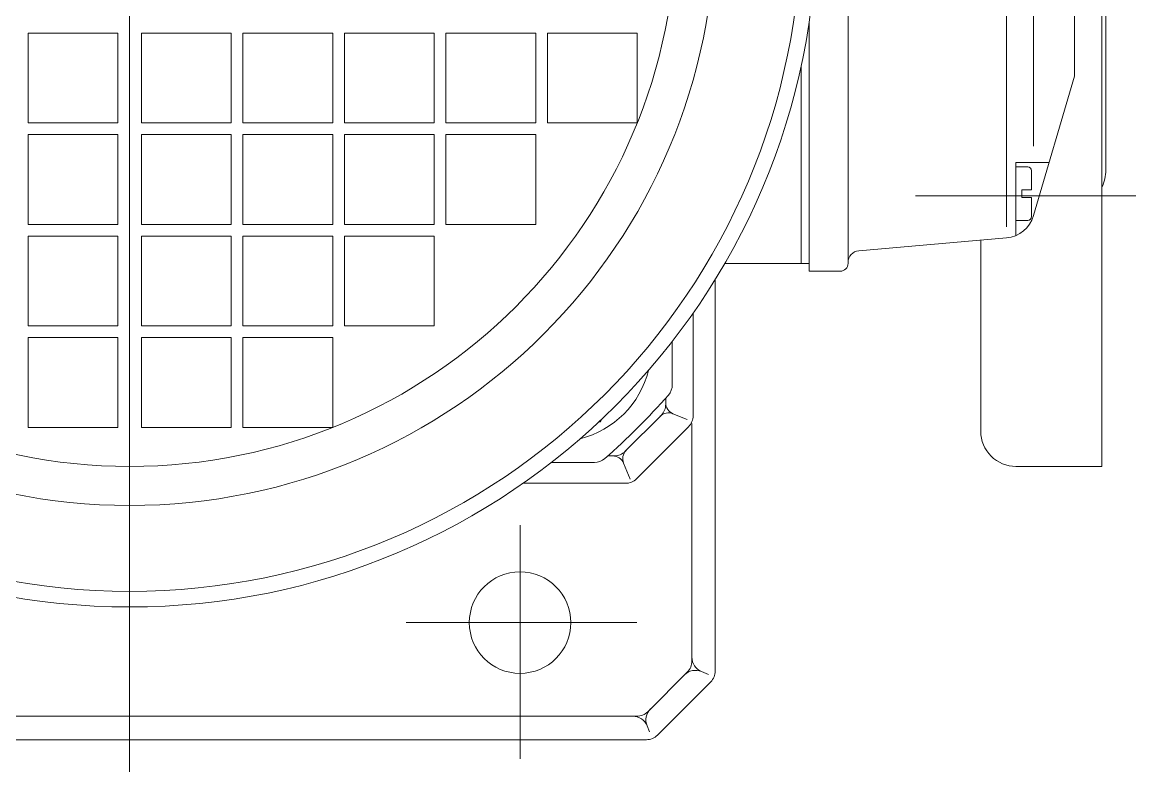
# Model space of a CAD drawing. Header units: millimetres. Extents: x 226317 to 226469, y 8188100 to 8188260.
# Drawn here: x 226391.6754 to 226391.818, y 8188233.7528 to 8188233.8488 of the extents above; entities that cross this region are included whole.
import ezdxf

# ---------------------------------------------------------------- set-up
doc = ezdxf.new("R2010")
doc.units = ezdxf.units.MM
doc.layers.add('0-BLOCK-SANIT', color=8, linetype='Continuous', lineweight=25)

# ---------------------------------------------------------------- blocks, each defined once
blk = doc.blocks.new('manifold')
at = {"layer": '0-BLOCK-SANIT', "color": 8, "lineweight": 0}
for p, q in [((2.037647813558578, -1.890236202569213, -9.698933451613519e-07), (2.037647813558578, -1.757893670292106, -9.698933451613519e-07)), ((2.037647813558578, -1.890236202569213, -9.698933451613519e-07), (2.037647813558578, -1.757893670292106, -9.698933451613519e-07)), ((2.034647814929485, -1.888993522094097, -9.698933451613519e-07), (2.034647814929485, -1.759136833192315, -9.698933451613519e-07)), ((2.034647814929485, -1.888993522094097, -9.698933451613519e-07), (2.034647814929485, -1.759136833192315, -9.698933451613519e-07)), ((1.958647921681404, -1.811064813227858, -9.698933451613519e-07), (1.94714792072773, -1.811064813227858, -9.698933451613519e-07)), ((1.94714792072773, -1.822564812318888, -9.698933451613519e-07), (1.94714792072773, -1.811064813227858, -9.698933451613519e-07)), ((1.958647921681404, -1.811064813227858, -9.698933451613519e-07), (1.94714792072773, -1.811064813227858, -9.698933451613519e-07)), ((1.94714792072773, -1.822564812318888, -9.698933451613519e-07), (1.94714792072773, -1.811064813227858, -9.698933451613519e-07)), ((1.958647921681404, -1.822564812318888, -9.698933451613519e-07), (1.958647921681404, -1.811064813227858, -9.698933451613519e-07)), ((1.958647921681404, -1.822564812318888, -9.698933451613519e-07), (1.958647921681404, -1.811064813227858, -9.698933451613519e-07)), ((1.960147920995951, -1.822564812318888, -9.698933451613519e-07), (1.960147920995951, -1.811064813227858, -9.698933451613519e-07)), ((1.97164792008698, -1.811064813227858, -9.698933451613519e-07), (1.960147920995951, -1.811064813227858, -9.698933451613519e-07)), ((1.960147920995951, -1.822564812318888, -9.698933451613519e-07), (1.960147920995951, -1.811064813227858, -9.698933451613519e-07)), ((1.97164792008698, -1.811064813227858, -9.698933451613519e-07), (1.960147920995951, -1.811064813227858, -9.698933451613519e-07)), ((1.97164792008698, -1.822564812318888, -9.698933451613519e-07), (1.97164792008698, -1.811064813227858, -9.698933451613519e-07)), ((1.97164792008698, -1.822564812318888, -9.698933451613519e-07), (1.97164792008698, -1.811064813227858, -9.698933451613519e-07)), ((1.973147921264172, -1.822564812318888, -9.698933451613519e-07), (1.973147921264172, -1.811064813227858, -9.698933451613519e-07)), ((1.984647920355201, -1.811064813227858, -9.698933451613519e-07), (1.973147921264172, -1.811064813227858, -9.698933451613519e-07)), ((1.973147921264172, -1.822564812318888, -9.698933451613519e-07), (1.973147921264172, -1.811064813227858, -9.698933451613519e-07)), ((1.984647920355201, -1.811064813227858, -9.698933451613519e-07), (1.973147921264172, -1.811064813227858, -9.698933451613519e-07)), ((1.984647920355201, -1.822564812318888, -9.698933451613519e-07), (1.984647920355201, -1.811064813227858, -9.698933451613519e-07)), ((1.984647920355201, -1.822564812318888, -9.698933451613519e-07), (1.984647920355201, -1.811064813227858, -9.698933451613519e-07)), ((1.986147921532393, -1.822564812318888, -9.698933451613519e-07), (1.986147921532393, -1.811064813227858, -9.698933451613519e-07)), ((1.997647920623422, -1.811064813227858, -9.698933451613519e-07), (1.986147921532393, -1.811064813227858, -9.698933451613519e-07)), ((1.986147921532393, -1.822564812318888, -9.698933451613519e-07), (1.986147921532393, -1.811064813227858, -9.698933451613519e-07)), ((1.997647920623422, -1.811064813227858, -9.698933451613519e-07), (1.986147921532393, -1.811064813227858, -9.698933451613519e-07)), ((1.997647920623422, -1.822564812318888, -9.698933451613519e-07), (1.997647920623422, -1.811064813227858, -9.698933451613519e-07)), ((1.997647920623422, -1.822564812318888, -9.698933451613519e-07), (1.997647920623422, -1.811064813227858, -9.698933451613519e-07)), ((1.958647921681404, -1.822564812318888, -9.698933451613519e-07), (1.94714792072773, -1.822564812318888, -9.698933451613519e-07)), ((1.958647921681404, -1.822564812318888, -9.698933451613519e-07), (1.94714792072773, -1.822564812318888, -9.698933451613519e-07)), ((1.97164792008698, -1.822564812318888, -9.698933451613519e-07), (1.960147920995951, -1.822564812318888, -9.698933451613519e-07)), ((1.97164792008698, -1.822564812318888, -9.698933451613519e-07), (1.960147920995951, -1.822564812318888, -9.698933451613519e-07)), ((1.984647920355201, -1.822564812318888, -9.698933451613519e-07), (1.973147921264172, -1.822564812318888, -9.698933451613519e-07)), ((1.984647920355201, -1.822564812318888, -9.698933451613519e-07), (1.973147921264172, -1.822564812318888, -9.698933451613519e-07)), ((1.997647920623422, -1.822564812318888, -9.698933451613519e-07), (1.986147921532393, -1.822564812318888, -9.698933451613519e-07)), ((1.997647920623422, -1.822564812318888, -9.698933451613519e-07), (1.986147921532393, -1.822564812318888, -9.698933451613519e-07)), ((2.041748201474547, -1.824064813496079, -9.698933451613519e-07), (1.824444124475121, -1.824064813496079, -9.698933451613519e-07)), ((2.041748201474547, -1.824064813496079, -9.698933451613519e-07), (1.824444124475121, -1.824064813496079, -9.698933451613519e-07)), ((1.94714792072773, -1.8370648137643, -9.698933451613519e-07), (1.94714792072773, -1.825564812810626, -9.698933451613519e-07)), ((1.94714792072773, -1.825564812810626, -9.698933451613519e-07), (1.958647921681404, -1.825564812810626, -9.698933451613519e-07)), ((1.94714792072773, -1.8370648137643, -9.698933451613519e-07), (1.94714792072773, -1.825564812810626, -9.698933451613519e-07)), ((1.94714792072773, -1.825564812810626, -9.698933451613519e-07), (1.958647921681404, -1.825564812810626, -9.698933451613519e-07)), ((1.958647921681404, -1.8370648137643, -9.698933451613519e-07), (1.958647921681404, -1.825564812810626, -9.698933451613519e-07)), ((1.958647921681404, -1.8370648137643, -9.698933451613519e-07), (1.958647921681404, -1.825564812810626, -9.698933451613519e-07)), ((1.960147920995951, -1.8370648137643, -9.698933451613519e-07), (1.960147920995951, -1.825564812810626, -9.698933451613519e-07)), ((1.960147920995951, -1.825564812810626, -9.698933451613519e-07), (1.97164792008698, -1.825564812810626, -9.698933451613519e-07)), ((1.960147920995951, -1.8370648137643, -9.698933451613519e-07), (1.960147920995951, -1.825564812810626, -9.698933451613519e-07)), ((1.960147920995951, -1.825564812810626, -9.698933451613519e-07), (1.97164792008698, -1.825564812810626, -9.698933451613519e-07)), ((1.97164792008698, -1.8370648137643, -9.698933451613519e-07), (1.97164792008698, -1.825564812810626, -9.698933451613519e-07)), ((1.97164792008698, -1.8370648137643, -9.698933451613519e-07), (1.97164792008698, -1.825564812810626, -9.698933451613519e-07)), ((1.973147921264172, -1.8370648137643, -9.698933451613519e-07), (1.973147921264172, -1.825564812810626, -9.698933451613519e-07)), ((1.973147921264172, -1.825564812810626, -9.698933451613519e-07), (1.984647920355201, -1.825564812810626, -9.698933451613519e-07)), ((1.973147921264172, -1.8370648137643, -9.698933451613519e-07), (1.973147921264172, -1.825564812810626, -9.698933451613519e-07)), ((1.973147921264172, -1.825564812810626, -9.698933451613519e-07), (1.984647920355201, -1.825564812810626, -9.698933451613519e-07)), ((1.984647920355201, -1.8370648137643, -9.698933451613519e-07), (1.984647920355201, -1.825564812810626, -9.698933451613519e-07)), ((1.984647920355201, -1.8370648137643, -9.698933451613519e-07), (1.984647920355201, -1.825564812810626, -9.698933451613519e-07)), ((1.986147921532393, -1.825564812810626, -9.698933451613519e-07), (1.997647920623422, -1.825564812810626, -9.698933451613519e-07)), ((1.986147921532393, -1.8370648137643, -9.698933451613519e-07), (1.986147921532393, -1.825564812810626, -9.698933451613519e-07)), ((1.986147921532393, -1.825564812810626, -9.698933451613519e-07), (1.997647920623422, -1.825564812810626, -9.698933451613519e-07)), ((1.986147921532393, -1.8370648137643, -9.698933451613519e-07), (1.986147921532393, -1.825564812810626, -9.698933451613519e-07)), ((1.997647920623422, -1.8370648137643, -9.698933451613519e-07), (1.997647920623422, -1.825564812810626, -9.698933451613519e-07)), ((1.997647920623422, -1.8370648137643, -9.698933451613519e-07), (1.997647920623422, -1.825564812810626, -9.698933451613519e-07)), ((1.94714792072773, -1.8370648137643, -9.698933451613519e-07), (1.958647921681404, -1.8370648137643, -9.698933451613519e-07)), ((1.94714792072773, -1.8370648137643, -9.698933451613519e-07), (1.958647921681404, -1.8370648137643, -9.698933451613519e-07)), ((1.960147920995951, -1.8370648137643, -9.698933451613519e-07), (1.97164792008698, -1.8370648137643, -9.698933451613519e-07)), ((1.960147920995951, -1.8370648137643, -9.698933451613519e-07), (1.97164792008698, -1.8370648137643, -9.698933451613519e-07)), ((1.973147921264172, -1.8370648137643, -9.698933451613519e-07), (1.984647920355201, -1.8370648137643, -9.698933451613519e-07)), ((1.973147921264172, -1.8370648137643, -9.698933451613519e-07), (1.984647920355201, -1.8370648137643, -9.698933451613519e-07)), ((1.986147921532393, -1.8370648137643, -9.698933451613519e-07), (1.997647920623422, -1.8370648137643, -9.698933451613519e-07)), ((1.986147921532393, -1.8370648137643, -9.698933451613519e-07), (1.997647920623422, -1.8370648137643, -9.698933451613519e-07)), ((1.94714792072773, -1.838564813078847, -9.698933451613519e-07), (1.958647921681404, -1.838564813078847, -9.698933451613519e-07)), ((1.94714792072773, -1.850064814032521, -9.698933451613519e-07), (1.94714792072773, -1.838564813078847, -9.698933451613519e-07)), ((1.94714792072773, -1.838564813078847, -9.698933451613519e-07), (1.958647921681404, -1.838564813078847, -9.698933451613519e-07)), ((1.94714792072773, -1.850064814032521, -9.698933451613519e-07), (1.94714792072773, -1.838564813078847, -9.698933451613519e-07)), ((1.958647921681404, -1.850064814032521, -9.698933451613519e-07), (1.958647921681404, -1.838564813078847, -9.698933451613519e-07)), ((1.958647921681404, -1.850064814032521, -9.698933451613519e-07), (1.958647921681404, -1.838564813078847, -9.698933451613519e-07)), ((1.960147920995951, -1.838564813078847, -9.698933451613519e-07), (1.97164792008698, -1.838564813078847, -9.698933451613519e-07)), ((1.960147920995951, -1.850064814032521, -9.698933451613519e-07), (1.960147920995951, -1.838564813078847, -9.698933451613519e-07)), ((1.960147920995951, -1.838564813078847, -9.698933451613519e-07), (1.97164792008698, -1.838564813078847, -9.698933451613519e-07)), ((1.960147920995951, -1.850064814032521, -9.698933451613519e-07), (1.960147920995951, -1.838564813078847, -9.698933451613519e-07)), ((1.97164792008698, -1.850064814032521, -9.698933451613519e-07), (1.97164792008698, -1.838564813078847, -9.698933451613519e-07)), ((1.97164792008698, -1.850064814032521, -9.698933451613519e-07), (1.97164792008698, -1.838564813078847, -9.698933451613519e-07)), ((1.973147921264172, -1.838564813078847, -9.698933451613519e-07), (1.984647920355201, -1.838564813078847, -9.698933451613519e-07)), ((1.973147921264172, -1.850064814032521, -9.698933451613519e-07), (1.973147921264172, -1.838564813078847, -9.698933451613519e-07)), ((1.973147921264172, -1.838564813078847, -9.698933451613519e-07), (1.984647920355201, -1.838564813078847, -9.698933451613519e-07)), ((1.973147921264172, -1.850064814032521, -9.698933451613519e-07), (1.973147921264172, -1.838564813078847, -9.698933451613519e-07)), ((1.984647920355201, -1.850064814032521, -9.698933451613519e-07), (1.984647920355201, -1.838564813078847, -9.698933451613519e-07)), ((1.984647920355201, -1.850064814032521, -9.698933451613519e-07), (1.984647920355201, -1.838564813078847, -9.698933451613519e-07)), ((1.986147921532393, -1.838564813078847, -9.698933451613519e-07), (1.997647920623422, -1.838564813078847, -9.698933451613519e-07)), ((1.986147921532393, -1.850064814032521, -9.698933451613519e-07), (1.986147921532393, -1.838564813078847, -9.698933451613519e-07)), ((1.986147921532393, -1.838564813078847, -9.698933451613519e-07), (1.997647920623422, -1.838564813078847, -9.698933451613519e-07)), ((1.986147921532393, -1.850064814032521, -9.698933451613519e-07), (1.986147921532393, -1.838564813078847, -9.698933451613519e-07)), ((1.997647920623422, -1.850064814032521, -9.698933451613519e-07), (1.997647920623422, -1.838564813078847, -9.698933451613519e-07)), ((1.997647920623422, -1.850064814032521, -9.698933451613519e-07), (1.997647920623422, -1.838564813078847, -9.698933451613519e-07)), ((1.94714792072773, -1.850064814032521, -9.698933451613519e-07), (1.958647921681404, -1.850064814032521, -9.698933451613519e-07)), ((1.94714792072773, -1.850064814032521, -9.698933451613519e-07), (1.958647921681404, -1.850064814032521, -9.698933451613519e-07)), ((1.960147920995951, -1.850064814032521, -9.698933451613519e-07), (1.97164792008698, -1.850064814032521, -9.698933451613519e-07)), ((1.960147920995951, -1.850064814032521, -9.698933451613519e-07), (1.97164792008698, -1.850064814032521, -9.698933451613519e-07)), ((1.973147921264172, -1.850064814032521, -9.698933451613519e-07), (1.984647920355201, -1.850064814032521, -9.698933451613519e-07)), ((1.973147921264172, -1.850064814032521, -9.698933451613519e-07), (1.984647920355201, -1.850064814032521, -9.698933451613519e-07)), ((1.986147921532393, -1.850064814032521, -9.698933451613519e-07), (1.997647920623422, -1.850064814032521, -9.698933451613519e-07)), ((1.986147921532393, -1.850064814032521, -9.698933451613519e-07), (1.997647920623422, -1.850064814032521, -9.698933451613519e-07)), ((1.94714792072773, -1.851564813347068, -9.698933451613519e-07), (1.958647921681404, -1.851564813347068, -9.698933451613519e-07)), ((1.94714792072773, -1.863064812438097, -9.698933451613519e-07), (1.94714792072773, -1.851564813347068, -9.698933451613519e-07)), ((1.94714792072773, -1.851564813347068, -9.698933451613519e-07), (1.958647921681404, -1.851564813347068, -9.698933451613519e-07)), ((1.94714792072773, -1.863064812438097, -9.698933451613519e-07), (1.94714792072773, -1.851564813347068, -9.698933451613519e-07)), ((1.958647921681404, -1.863064812438097, -9.698933451613519e-07), (1.958647921681404, -1.851564813347068, -9.698933451613519e-07)), ((1.958647921681404, -1.863064812438097, -9.698933451613519e-07), (1.958647921681404, -1.851564813347068, -9.698933451613519e-07)), ((1.960147920995951, -1.851564813347068, -9.698933451613519e-07), (1.97164792008698, -1.851564813347068, -9.698933451613519e-07)), ((1.960147920995951, -1.863064812438097, -9.698933451613519e-07), (1.960147920995951, -1.851564813347068, -9.698933451613519e-07)), ((1.960147920995951, -1.851564813347068, -9.698933451613519e-07), (1.97164792008698, -1.851564813347068, -9.698933451613519e-07)), ((1.960147920995951, -1.863064812438097, -9.698933451613519e-07), (1.960147920995951, -1.851564813347068, -9.698933451613519e-07)), ((1.97164792008698, -1.863064812438097, -9.698933451613519e-07), (1.97164792008698, -1.851564813347068, -9.698933451613519e-07)), ((1.97164792008698, -1.863064812438097, -9.698933451613519e-07), (1.97164792008698, -1.851564813347068, -9.698933451613519e-07)), ((1.973147921264172, -1.851564813347068, -9.698933451613519e-07), (1.984647920355201, -1.851564813347068, -9.698933451613519e-07)), ((1.973147921264172, -1.863064812438097, -9.698933451613519e-07), (1.973147921264172, -1.851564813347068, -9.698933451613519e-07)), ((1.973147921264172, -1.851564813347068, -9.698933451613519e-07), (1.984647920355201, -1.851564813347068, -9.698933451613519e-07)), ((1.973147921264172, -1.863064812438097, -9.698933451613519e-07), (1.973147921264172, -1.851564813347068, -9.698933451613519e-07)), ((1.984647920355201, -1.863064812438097, -9.698933451613519e-07), (1.984647920355201, -1.851564813347068, -9.698933451613519e-07)), ((1.984647920355201, -1.863064812438097, -9.698933451613519e-07), (1.984647920355201, -1.851564813347068, -9.698933451613519e-07)), ((2.022647920995951, -1.859480341838207, -9.698933451613519e-07), (2.022647920995951, -1.888996941910591, -9.698933451613519e-07)), ((2.022647920995951, -1.859480341838207, -9.698933451613519e-07), (2.022647920995951, -1.888996941910591, -9.698933451613519e-07)), ((1.94714792072773, -1.863064812438097, -9.698933451613519e-07), (1.958647921681404, -1.863064812438097, -9.698933451613519e-07)), ((1.94714792072773, -1.863064812438097, -9.698933451613519e-07), (1.958647921681404, -1.863064812438097, -9.698933451613519e-07)), ((1.960147920995951, -1.863064812438097, -9.698933451613519e-07), (1.97164792008698, -1.863064812438097, -9.698933451613519e-07)), ((1.960147920995951, -1.863064812438097, -9.698933451613519e-07), (1.97164792008698, -1.863064812438097, -9.698933451613519e-07)), ((1.973147921264172, -1.863064812438097, -9.698933451613519e-07), (1.984647920355201, -1.863064812438097, -9.698933451613519e-07)), ((1.973147921264172, -1.863064812438097, -9.698933451613519e-07), (1.984647920355201, -1.863064812438097, -9.698933451613519e-07)), ((1.94714792072773, -1.864564813615289, -9.698933451613519e-07), (1.958647921681404, -1.864564813615289, -9.698933451613519e-07)), ((1.94714792072773, -1.876064812706318, -9.698933451613519e-07), (1.94714792072773, -1.864564813615289, -9.698933451613519e-07)), ((1.94714792072773, -1.864564813615289, -9.698933451613519e-07), (1.958647921681404, -1.864564813615289, -9.698933451613519e-07)), ((1.94714792072773, -1.876064812706318, -9.698933451613519e-07), (1.94714792072773, -1.864564813615289, -9.698933451613519e-07)), ((1.958647921681404, -1.876064812706318, -9.698933451613519e-07), (1.958647921681404, -1.864564813615289, -9.698933451613519e-07)), ((1.958647921681404, -1.876064812706318, -9.698933451613519e-07), (1.958647921681404, -1.864564813615289, -9.698933451613519e-07)), ((1.960147920995951, -1.864564813615289, -9.698933451613519e-07), (1.97164792008698, -1.864564813615289, -9.698933451613519e-07)), ((1.960147920995951, -1.876064812706318, -9.698933451613519e-07), (1.960147920995951, -1.864564813615289, -9.698933451613519e-07)), ((1.960147920995951, -1.864564813615289, -9.698933451613519e-07), (1.97164792008698, -1.864564813615289, -9.698933451613519e-07)), ((1.960147920995951, -1.876064812706318, -9.698933451613519e-07), (1.960147920995951, -1.864564813615289, -9.698933451613519e-07)), ((1.97164792008698, -1.876064812706318, -9.698933451613519e-07), (1.97164792008698, -1.864564813615289, -9.698933451613519e-07)), ((1.97164792008698, -1.876064812706318, -9.698933451613519e-07), (1.97164792008698, -1.864564813615289, -9.698933451613519e-07)), ((2.004811434075236, -1.874427849368658, -9.698933451613519e-07), (2.004811434075236, -1.887564083503094, -9.698933451613519e-07)), ((2.004811434075236, -1.874427849368658, -9.698933451613519e-07), (2.004811434075236, -1.887564083503094, -9.698933451613519e-07)), ((2.010174592956901, -1.874064812378492, -9.698933451613519e-07), (2.040099322795868, -1.874064812378492, -9.698933451613519e-07)), ((2.010174592956901, -1.874064812378492, -9.698933451613519e-07), (2.040099322795868, -1.874064812378492, -9.698933451613519e-07)), ((1.94714792072773, -1.876064812706318, -9.698933451613519e-07), (1.958647921681404, -1.876064812706318, -9.698933451613519e-07)), ((1.94714792072773, -1.876064812706318, -9.698933451613519e-07), (1.958647921681404, -1.876064812706318, -9.698933451613519e-07)), ((1.960147920995951, -1.876064812706318, -9.698933451613519e-07), (1.97164792008698, -1.876064812706318, -9.698933451613519e-07)), ((1.960147920995951, -1.876064812706318, -9.698933451613519e-07), (1.97164792008698, -1.876064812706318, -9.698933451613519e-07)), ((1.94714792072773, -1.877564813883509, -9.698933451613519e-07), (1.958647921681404, -1.877564813883509, -9.698933451613519e-07)), ((1.94714792072773, -1.889064811111894, -9.698933451613519e-07), (1.94714792072773, -1.877564813883509, -9.698933451613519e-07)), ((1.94714792072773, -1.877564813883509, -9.698933451613519e-07), (1.958647921681404, -1.877564813883509, -9.698933451613519e-07)), ((1.94714792072773, -1.889064811111894, -9.698933451613519e-07), (1.94714792072773, -1.877564813883509, -9.698933451613519e-07)), ((1.958647921681404, -1.889064811111894, -9.698933451613519e-07), (1.958647921681404, -1.877564813883509, -9.698933451613519e-07)), ((1.958647921681404, -1.889064811111894, -9.698933451613519e-07), (1.958647921681404, -1.877564813883509, -9.698933451613519e-07)), ((2.00214758515358, -1.883592642785516, -9.698933451613519e-07), (2.00214758515358, -1.87804430531105, -9.698933451613519e-07)), ((2.00214758515358, -1.883592642785516, -9.698933451613519e-07), (2.00214758515358, -1.87804430531105, -9.698933451613519e-07)), ((1.996526751667261, -1.884591558889952, -9.698933451613519e-07), (1.996949827298522, -1.884347293467727, -9.698933451613519e-07)), ((1.996526751667261, -1.884591558889952, -9.698933451613519e-07), (1.996949827298522, -1.884347293467727, -9.698933451613519e-07)), ((1.996949831023812, -1.884347286017146, -9.698933451613519e-07), (1.996949831023812, -1.884141961054411, -9.698933451613519e-07)), ((1.996949831023812, -1.884347286017146, -9.698933451613519e-07), (1.996949831023812, -1.884141961054411, -9.698933451613519e-07)), ((2.001297915354371, -1.885309932695236, -9.698933451613519e-07), (2.001297915354371, -1.886108757869806, -9.698933451613519e-07)), ((2.001297915354371, -1.885309932695236, -9.698933451613519e-07), (2.001297915354371, -1.886108757869806, -9.698933451613519e-07)), ((1.996104894205928, -1.892128681705799, -9.698933451613519e-07), (2.000711446627975, -1.887522133009043, -9.698933451613519e-07)), ((1.996104894205928, -1.892128681705799, -9.698933451613519e-07), (2.000711446627975, -1.887522133009043, -9.698933451613519e-07)), ((2.004260482266545, -1.88816328527173, -9.698933451613519e-07), (2.002224218100309, -1.887319827394094, -9.698933451613519e-07)), ((2.004260482266545, -1.88816328527173, -9.698933451613519e-07), (2.002224218100309, -1.887319827394094, -9.698933451613519e-07)), ((1.94714792072773, -1.889064811111894, -9.698933451613519e-07), (1.958647921681404, -1.889064811111894, -9.698933451613519e-07)), ((1.94714792072773, -1.889064811111894, -9.698933451613519e-07), (1.958647921681404, -1.889064811111894, -9.698933451613519e-07)), ((1.997560193762183, -1.895642118470278, -9.698933451613519e-07), (2.004225054755807, -1.888977257476654, -9.698933451613519e-07)), ((1.997560193762183, -1.895642118470278, -9.698933451613519e-07), (2.004225054755807, -1.888977257476654, -9.698933451613519e-07)), ((2.028989806771278, -1.895478036196437, -9.698933451613519e-07), (2.034060850739479, -1.890406861843076, -9.698933451613519e-07)), ((2.028989806771278, -1.895478036196437, -9.698933451613519e-07), (2.034060850739479, -1.890406861843076, -9.698933451613519e-07)), ((2.036651737987995, -1.89065068209311, -9.698933451613519e-07), (2.035883156582713, -1.890332313196268, -9.698933451613519e-07)), ((2.036651737987995, -1.89065068209311, -9.698933451613519e-07), (2.035883156582713, -1.890332313196268, -9.698933451613519e-07)), ((2.030232114717364, -1.898478388728108, -9.698933451613519e-07), (2.037060545757413, -1.891649786324706, -9.698933451613519e-07)), ((2.030232114717364, -1.898478388728108, -9.698933451613519e-07), (2.037060545757413, -1.891649786324706, -9.698933451613519e-07)), ((1.986629579216242, -1.893562862591352, -9.698933451613519e-07), (1.992176882922649, -1.893562862591352, -9.698933451613519e-07)), ((1.986629579216242, -1.893562862591352, -9.698933451613519e-07), (1.992176882922649, -1.893562862591352, -9.698933451613519e-07)), ((1.993892977014184, -1.892714716435876, -9.698933451613519e-07), (1.994691256433725, -1.892714716435876, -9.698933451613519e-07)), ((1.993892977014184, -1.892714716435876, -9.698933451613519e-07), (1.994691256433725, -1.892714716435876, -9.698933451613519e-07)), ((1.996650215238333, -1.895444728375878, -9.698933451613519e-07), (1.995903065428138, -1.893640953989234, -9.698933451613519e-07)), ((1.996650215238333, -1.895444728375878, -9.698933451613519e-07), (1.995903065428138, -1.893640953989234, -9.698933451613519e-07)), ((1.996146669611335, -1.896228142024484, -9.698933451613519e-07), (1.983011141419411, -1.896228142024484, -9.698933451613519e-07)), ((1.996146669611335, -1.896228142024484, -9.698933451613519e-07), (1.983011141419411, -1.896228142024484, -9.698933451613519e-07)), ((1.997138369828463, -1.896064812259283, -9.698933451613519e-07), (2.027576738968492, -1.896064812259283, -9.698933451613519e-07)), ((1.997138369828463, -1.896064812259283, -9.698933451613519e-07), (2.027576738968492, -1.896064812259283, -9.698933451613519e-07)), ((2.029278926551342, -1.898174006433692, -9.698933451613519e-07), (2.028916139155626, -1.897298170195427, -9.698933451613519e-07)), ((2.029278926551342, -1.898174006433692, -9.698933451613519e-07), (2.028916139155626, -1.897298170195427, -9.698933451613519e-07)), ((1.978680513799191, -1.899064812751021, -9.698933451613519e-07), (2.02886351197958, -1.899064812751021, -9.698933451613519e-07)), ((1.978680513799191, -1.899064812751021, -9.698933451613519e-07), (2.02886351197958, -1.899064812751021, -9.698933451613519e-07)), ((1.976647889241576, -1.90027501800796, -9.698933451613519e-07), (1.976647889241576, -1.911064812855329, -9.698933451613519e-07)), ((1.976647889241576, -1.90027501800796, -9.698933451613519e-07), (1.976647889241576, -1.911064812855329, -9.698933451613519e-07)), ((1.951302401721478, -1.910064812691417, -9.698933451613519e-07), (1.976647889241576, -1.910064812691417, -9.698933451613519e-07)), ((1.951302401721478, -1.910064812691417, -9.698933451613519e-07), (1.976647889241576, -1.910064812691417, -9.698933451613519e-07)), ((1.945876680314541, -1.911064812855329, -9.698933451613519e-07), (1.977647889405489, -1.911064812855329, -9.698933451613519e-07)), ((1.945876680314541, -1.911064812855329, -9.698933451613519e-07), (1.977647889405489, -1.911064812855329, -9.698933451613519e-07)), ((1.977647889405489, -1.911064812855329, -9.698933451613519e-07), (1.977647889405489, -1.91506481351098, -9.698933451613519e-07)), ((1.977647889405489, -1.911064812855329, -9.698933451613519e-07), (1.977647889405489, -1.91506481351098, -9.698933451613519e-07)), ((1.888772921636701, -1.916064813674893, -9.698933451613519e-07), (1.976523164659739, -1.916064813674893, -9.698933451613519e-07)), ((1.888772921636701, -1.916064813674893, -9.698933451613519e-07), (1.976523164659739, -1.916064813674893, -9.698933451613519e-07)), ((1.976523164659739, -1.916064813674893, -9.698933451613519e-07), (1.976647920906544, -1.916064813674893, -9.698933451613519e-07)), ((1.976523164659739, -1.916064813674893, -9.698933451613519e-07), (1.976647920906544, -1.916064813674893, -9.698933451613519e-07)), ((1.97338485904038, -1.936340469808783, -9.698933451613519e-07), (1.975028812885284, -1.917435003386345, -9.698933451613519e-07)), ((1.97338485904038, -1.936340469808783, -9.698933451613519e-07), (1.975028812885284, -1.917435003386345, -9.698933451613519e-07)), ((1.968005312606692, -1.924698602349963, -9.698933451613519e-07), (1.968005312606692, -1.952906366379466, -9.698933451613519e-07)), ((1.968005312606692, -1.924698602349963, -9.698933451613519e-07), (1.968005312606692, -1.952906366379466, -9.698933451613519e-07)), ((1.973669558763504, -1.933066278637853, -9.698933451613519e-07), (1.998148012906313, -1.933066278637853, -9.698933451613519e-07)), ((1.973669558763504, -1.933066278637853, -9.698933451613519e-07), (1.998148012906313, -1.933066278637853, -9.698933451613519e-07)), ((1.893663331866264, -1.936340447457042, -9.698933451613519e-07), (1.971942873671651, -1.936340447457042, -9.698933451613519e-07)), ((1.893663331866264, -1.936340447457042, -9.698933451613519e-07), (1.971942873671651, -1.936340447457042, -9.698933451613519e-07)), ((1.963711306452751, -1.937564812542405, -9.698933451613519e-07), (1.973078554496169, -1.937564812542405, -9.698933451613519e-07)), ((1.963711306452751, -1.941826775611844, -9.698933451613519e-07), (1.963711306452751, -1.937564812542405, -9.698933451613519e-07)), ((1.963711306452751, -1.937564812542405, -9.698933451613519e-07), (1.973078554496169, -1.937564812542405, -9.698933451613519e-07)), ((1.963711306452751, -1.941826775611844, -9.698933451613519e-07), (1.963711306452751, -1.937564812542405, -9.698933451613519e-07)), ((1.964281313121319, -1.939073113666382, -9.698933451613519e-07), (1.964281313121319, -1.937564812542405, -9.698933451613519e-07)), ((1.964281313121319, -1.939073113666382, -9.698933451613519e-07), (1.964281313121319, -1.937564812542405, -9.698933451613519e-07)), ((1.971141299232841, -1.937564812542405, -9.698933451613519e-07), (1.971141299232841, -1.939073113666382, -9.698933451613519e-07)), ((1.971141299232841, -1.937564812542405, -9.698933451613519e-07), (1.971141299232841, -1.939073113666382, -9.698933451613519e-07)), ((2.002647828310728, -1.937566280306783, -9.698933451613519e-07), (2.002647828310728, -1.948566278384533, -9.698933451613519e-07)), ((2.002647828310728, -1.937566280306783, -9.698933451613519e-07), (2.002647828310728, -1.948566278384533, -9.698933451613519e-07)), ((1.968211306259036, -1.938303092436399, -9.698933451613519e-07), (1.967211306095123, -1.938303092436399, -9.698933451613519e-07)), ((1.967211306095123, -1.938303092436399, -9.698933451613519e-07), (1.967211306095123, -1.939573112817015, -9.698933451613519e-07)), ((1.968211306259036, -1.938303092436399, -9.698933451613519e-07), (1.967211306095123, -1.938303092436399, -9.698933451613519e-07)), ((1.967211306095123, -1.938303092436399, -9.698933451613519e-07), (1.967211306095123, -1.939573112817015, -9.698933451613519e-07)), ((1.968211306259036, -1.939573112817015, -9.698933451613519e-07), (1.968211306259036, -1.938303092436399, -9.698933451613519e-07)), ((1.968211306259036, -1.939573112817015, -9.698933451613519e-07), (1.968211306259036, -1.938303092436399, -9.698933451613519e-07)), ((1.903151582926512, -1.939832877309527, -9.698933451613519e-07), (1.961636446416378, -1.939832877309527, -9.698933451613519e-07)), ((1.903151582926512, -1.939832877309527, -9.698933451613519e-07), (1.961636446416378, -1.939832877309527, -9.698933451613519e-07)), ((1.952648086473346, -1.945064922736492, -9.698933451613519e-07), (1.970523664727807, -1.939833048672881, -9.698933451613519e-07)), ((1.952648086473346, -1.945064922736492, -9.698933451613519e-07), (1.970523664727807, -1.939833048672881, -9.698933451613519e-07)), ((1.967211306095123, -1.939573112817015, -9.698933451613519e-07), (1.964781312271953, -1.939573112817015, -9.698933451613519e-07)), ((1.967211306095123, -1.939573112817015, -9.698933451613519e-07), (1.964781312271953, -1.939573112817015, -9.698933451613519e-07)), ((1.970641298219562, -1.939573112817015, -9.698933451613519e-07), (1.968211306259036, -1.939573112817015, -9.698933451613519e-07)), ((1.970641298219562, -1.939573112817015, -9.698933451613519e-07), (1.968211306259036, -1.939573112817015, -9.698933451613519e-07)), ((1.91264795139432, -1.945064812840428, -9.698933451613519e-07), (1.952647890895605, -1.945064812840428, -9.698933451613519e-07)), ((1.91264795139432, -1.945064812840428, -9.698933451613519e-07), (1.952647890895605, -1.945064812840428, -9.698933451613519e-07)), ((1.862648012116551, -1.948566278384533, -9.698933451613519e-07), (2.002647828310728, -1.948566278384533, -9.698933451613519e-07)), ((1.862648012116551, -1.948566278384533, -9.698933451613519e-07), (2.002647828310728, -1.948566278384533, -9.698933451613519e-07)), ((1.900647645816207, -1.949066277535167, -9.698933451613519e-07), (1.964648196473718, -1.949066277535167, -9.698933451613519e-07)), ((1.900647645816207, -1.949066277535167, -9.698933451613519e-07), (1.964648196473718, -1.949066277535167, -9.698933451613519e-07))]:
    blk.add_line(p, q, dxfattribs=at)
for centre, radius in [((1.932647921144962, -1.824064813496079, -9.698933451613519e-07), 0.08800000000000001), ((1.932647921144962, -1.824064813496079, -9.698933451613519e-07), 0.08800000000000001), ((1.932647921144962, -1.824064813496079, -9.698933451613519e-07), 0.086), ((1.932647921144962, -1.824064813496079, -9.698933451613519e-07), 0.086), ((1.932647921144962, -1.824064813496079, -9.698933451613519e-07), 0.075), ((1.932647921144962, -1.824064813496079, -9.698933451613519e-07), 0.075), ((1.932647921144962, -1.824064813496079, -9.698933451613519e-07), 0.07), ((1.932647921144962, -1.824064813496079, -9.698933451613519e-07), 0.07), ((2.022647920995951, -1.874065298528876, -9.698933451613519e-07), 0.0065), ((2.022647920995951, -1.874065298528876, -9.698933451613519e-07), 0.0065)]:
    blk.add_circle(centre, radius, dxfattribs=at)
for centre, radius, start, end in [((1.987449862062931, -1.878862665907945, -9.698933451613519e-07), 0.012, 283.9804359373344, 346.0238320913052), ((1.987449862062931, -1.878862665907945, -9.698933451613519e-07), 0.012, 283.9804359373344, 346.0238320913052), ((2.000147584825754, -1.883592642785516, -9.698933451613519e-07), 0.002, 318.590397814024, 2.497287915285754e-05), ((2.000147584825754, -1.883592642785516, -9.698933451613519e-07), 0.002, 318.590397814024, 2.497287915285754e-05), ((1.932647921144962, -1.824063103587832, -9.698933451613519e-07), 0.092, 311.4096288933894, 318.5903841049175), ((1.932647921144962, -1.824063103587832, -9.698933451613519e-07), 0.092, 311.4096288933894, 318.5903841049175), ((1.999297915026546, -1.886108757869806, -9.698933451613519e-07), 0.002, 314.9997259915164, 359.9996358655399), ((1.999297915026546, -1.886108757869806, -9.698933451613519e-07), 0.002, 314.9997259915164, 359.9996358655399), ((2.002797914668918, -1.885934930236544, -9.698933451613519e-07), 0.0015, 180.0001459952935, 247.4997360881635), ((2.002797914668918, -1.885934930236544, -9.698933451613519e-07), 0.0015, 180.0001459952935, 247.4997360881635), ((2.001649858430028, -1.888706657977309, -9.698933451613519e-07), 0.0015, 67.49962912084403, 135.000144965656), ((2.001649858430028, -1.888706657977309, -9.698933451613519e-07), 0.0015, 67.49962912084403, 135.000144965656), ((2.002811433747411, -1.887564083503094, -9.698933451613519e-07), 0.002, 315.0010381615749, 0.001493036663544531), ((2.002811433747411, -1.887564083503094, -9.698933451613519e-07), 0.002, 315.0010381615749, 0.001493036663544531), ((2.032647890970111, -1.888994257838931, -9.698933451613519e-07), 0.002, 315.0029500246887, 0.00307785399750936), ((2.032647890970111, -1.888994257838931, -9.698933451613519e-07), 0.002, 315.0029500246887, 0.00307785399750936), ((2.036647889763117, -1.888486202748027, -9.698933451613519e-07), 0.002, 179.9993259457063, 247.4991348888602), ((2.036647889763117, -1.888486202748027, -9.698933451613519e-07), 0.002, 179.9993259457063, 247.4991348888602), ((2.035117311403155, -1.892181755916681, -9.698933451613519e-07), 0.002, 67.49998404055556, 134.9997622140645), ((2.035117311403155, -1.892181755916681, -9.698933451613519e-07), 0.002, 67.49998404055556, 134.9997622140645), ((2.03564790636301, -1.890237422601786, -9.698933451613519e-07), 0.002, 315.0048081400058, 1.792924657128289e-05), ((2.03564790636301, -1.890237422601786, -9.698933451613519e-07), 0.002, 315.0048081400058, 1.792924657128289e-05), ((1.994691347703338, -1.890715448127594, -9.698933451613519e-07), 0.002, 269.9999810035363, 314.9996719607279), ((1.994691347703338, -1.890715448127594, -9.698933451613519e-07), 0.002, 269.9999810035363, 314.9996719607279), ((1.997289126738906, -1.893067499564495, -9.698933451613519e-07), 0.0015, 135.0006541978486, 202.5004278371069), ((1.997289126738906, -1.893067499564495, -9.698933451613519e-07), 0.0015, 135.0006541978486, 202.5004278371069), ((1.992176882922649, -1.891562858538236, -9.698933451613519e-07), 0.002, 270.0000219846714, 311.4096010020916), ((1.992176882922649, -1.891562858538236, -9.698933451613519e-07), 0.002, 270.0000219846714, 311.4096010020916), ((1.994517488405108, -1.894215445907321, -9.698933451613519e-07), 0.0015, 22.49958998165948, 90), ((1.994517488405108, -1.894215445907321, -9.698933451613519e-07), 0.0015, 22.49958998165948, 90), ((1.996146669611335, -1.894228873716202, -9.698933451613519e-07), 0.002, 269.9998168655529, 314.9999451379324), ((1.996146669611335, -1.894228873716202, -9.698933451613519e-07), 0.002, 269.9998168655529, 314.9999451379324), ((2.027069017291069, -1.898065302462783, -9.698933451613519e-07), 0.002, 22.50691197600475, 90), ((2.027069017291069, -1.898065302462783, -9.698933451613519e-07), 0.002, 22.50691197600475, 90), ((2.027576830238104, -1.894065301807132, -9.698933451613519e-07), 0.002, 269.9997630778132, 315.0055180158757), ((2.027576830238104, -1.894065301807132, -9.698933451613519e-07), 0.002, 269.9997630778132, 315.0055180158757), ((2.030764497816563, -1.896534539700951, -9.698933451613519e-07), 0.002, 134.9972561337271, 202.495346971448), ((2.030764497816563, -1.896534539700951, -9.698933451613519e-07), 0.002, 134.9972561337271, 202.495346971448), ((2.028819415718317, -1.897066032455768, -9.698933451613519e-07), 0.002, 271.2661349581433, 315.000764979654), ((2.028819415718317, -1.897066032455768, -9.698933451613519e-07), 0.002, 271.2661349581433, 315.000764979654), ((1.976523164659739, -1.91756481298944, -9.698933451613519e-07), 0.0015, 89.99970907663004, 175.0302071243594), ((1.976523164659739, -1.91756481298944, -9.698933451613519e-07), 0.0015, 89.99970907663004, 175.0302071243594), ((1.976647920906544, -1.91506481351098, -9.698933451613519e-07), 0.001, 270.0000219846714, 359.9999978655659), ((1.976647920906544, -1.91506481351098, -9.698933451613519e-07), 0.001, 270.0000219846714, 359.9999978655659), ((1.998148012906313, -1.937564812542405, -9.698933451613519e-07), 0.004499994, 359.9999839917442, 90), ((1.998148012906313, -1.937564812542405, -9.698933451613519e-07), 0.004499994, 359.9999839917442, 90), ((1.969399843364954, -1.935994014085736, -9.698933451613519e-07), 0.003999999000000001, 286.3140659449919, 355.0304880046164), ((1.969399843364954, -1.935994014085736, -9.698933451613519e-07), 0.003999999000000001, 286.3140659449919, 355.0304880046164), ((1.964781312271953, -1.939073113666382, -9.698933451613519e-07), 0.0005, 180.0000298820776, 269.9999641415068), ((1.964781312271953, -1.939073113666382, -9.698933451613519e-07), 0.0005, 180.0000298820776, 269.9999641415068), ((1.970641298219562, -1.939073113666382, -9.698933451613519e-07), 0.0005, 270.0000219846714, 359.9999568844309), ((1.970641298219562, -1.939073113666382, -9.698933451613519e-07), 0.0005, 270.0000219846714, 359.9999568844309), ((1.964648196473718, -1.943564813525882, -9.698933451613519e-07), 0.005499992, 270.0000360719366, 294.5831438849129), ((1.964648196473718, -1.943564813525882, -9.698933451613519e-07), 0.005499992, 270.0000360719366, 294.5831438849129)]:
    blk.add_arc(centre, radius, start, end, dxfattribs=at)
blk = doc.blocks.new('arq. estac.')
at = {"color": 1, "xscale": -1, "rotation": 90}
blk.add_blockref('manifold', (226685.2871638539, 8188240.440055843, 8.1408180339851e-09), dxfattribs=at)

msp = doc.modelspace()

# ---------------------------------------------------------------- block references
msp.add_blockref('arq. estac.', (-295.4220376470475, -4.645514124073088))

doc.saveas('drawing.dxf')
